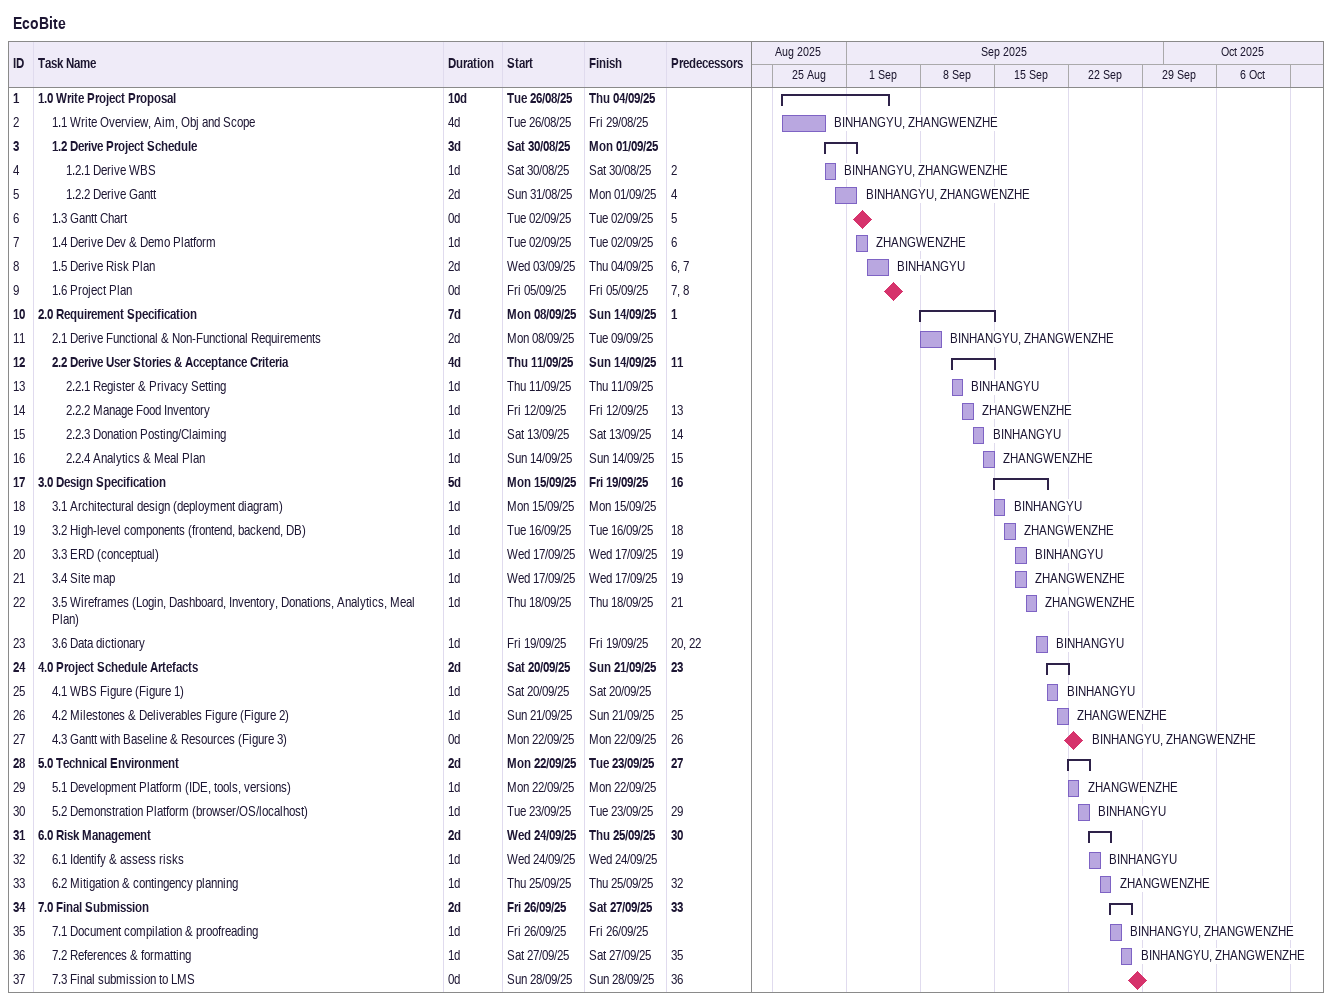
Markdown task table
EcoBite

| ID | Level | Task | Duration | Start | Finish | Predecessors | Resources |
|---|---|---|---|---|---|---|---|
| 1 | 1 | **1.0 Write Project Proposal** | 10d | 2025-08-26 | 2025-09-04 |  |  |
| 2 | 2 | 1.1 Write Overview, Aim, Obj and Scope | 4d | 2025-08-26 | 2025-08-29 |  | BINHANGYU, ZHANGWENZHE |
| 3 | 2 | **1.2 Derive Project Schedule** | 3d | 2025-08-30 | 2025-09-01 |  |  |
| 4 | 3 | 1.2.1 Derive WBS | 1d | 2025-08-30 | 2025-08-30 | 2 | BINHANGYU, ZHANGWENZHE |
| 5 | 3 | 1.2.2 Derive Gantt | 2d | 2025-08-31 | 2025-09-01 | 4 | BINHANGYU, ZHANGWENZHE |
| 6 | 2 | 1.3 Gantt Chart | 0d | 2025-09-02 | 2025-09-02 | 5 |  |
| 7 | 2 | 1.4 Derive Dev & Demo Platform | 1d | 2025-09-02 | 2025-09-02 | 6 | ZHANGWENZHE |
| 8 | 2 | 1.5 Derive Risk Plan | 2d | 2025-09-03 | 2025-09-04 | 6, 7 | BINHANGYU |
| 9 | 2 | 1.6 Project Plan | 0d | 2025-09-05 | 2025-09-05 | 7, 8 |  |
| 10 | 1 | **2.0 Requirement Specification** | 7d | 2025-09-08 | 2025-09-14 | 1 |  |
| 11 | 2 | 2.1 Derive Functional & Non-Functional Requirements | 2d | 2025-09-08 | 2025-09-09 |  | BINHANGYU, ZHANGWENZHE |
| 12 | 2 | **2.2 Derive User Stories & Acceptance Criteria** | 4d | 2025-09-11 | 2025-09-14 | 11 |  |
| 13 | 3 | 2.2.1 Register & Privacy Setting | 1d | 2025-09-11 | 2025-09-11 |  | BINHANGYU |
| 14 | 3 | 2.2.2 Manage Food Inventory | 1d | 2025-09-12 | 2025-09-12 | 13 | ZHANGWENZHE |
| 15 | 3 | 2.2.3 Donation Posting/Claiming | 1d | 2025-09-13 | 2025-09-13 | 14 | BINHANGYU |
| 16 | 3 | 2.2.4 Analytics & Meal Plan | 1d | 2025-09-14 | 2025-09-14 | 15 | ZHANGWENZHE |
| 17 | 1 | **3.0 Design Specification** | 5d | 2025-09-15 | 2025-09-19 | 16 |  |
| 18 | 2 | 3.1 Architectural design (deployment diagram) | 1d | 2025-09-15 | 2025-09-15 |  | BINHANGYU |
| 19 | 2 | 3.2 High-level components (frontend, backend, DB) | 1d | 2025-09-16 | 2025-09-16 | 18 | ZHANGWENZHE |
| 20 | 2 | 3.3 ERD (conceptual) | 1d | 2025-09-17 | 2025-09-17 | 19 | BINHANGYU |
| 21 | 2 | 3.4 Site map | 1d | 2025-09-17 | 2025-09-17 | 19 | ZHANGWENZHE |
| 22 | 2 | 3.5 Wireframes (Login, Dashboard, Inventory, Donations, Analytics, Meal Plan) | 1d | 2025-09-18 | 2025-09-18 | 21 | ZHANGWENZHE |
| 23 | 2 | 3.6 Data dictionary | 1d | 2025-09-19 | 2025-09-19 | 20, 22 | BINHANGYU |
| 24 | 1 | **4.0 Project Schedule Artefacts** | 2d | 2025-09-20 | 2025-09-21 | 23 |  |
| 25 | 2 | 4.1 WBS Figure (Figure 1) | 1d | 2025-09-20 | 2025-09-20 |  | BINHANGYU |
| 26 | 2 | 4.2 Milestones & Deliverables Figure (Figure 2) | 1d | 2025-09-21 | 2025-09-21 | 25 | ZHANGWENZHE |
| 27 | 2 | 4.3 Gantt with Baseline & Resources (Figure 3) | 0d | 2025-09-22 | 2025-09-22 | 26 | BINHANGYU, ZHANGWENZHE |
| 28 | 1 | **5.0 Technical Environment** | 2d | 2025-09-22 | 2025-09-23 | 27 |  |
| 29 | 2 | 5.1 Development Platform (IDE, tools, versions) | 1d | 2025-09-22 | 2025-09-22 |  | ZHANGWENZHE |
| 30 | 2 | 5.2 Demonstration Platform (browser/OS/localhost) | 1d | 2025-09-23 | 2025-09-23 | 29 | BINHANGYU |
| 31 | 1 | **6.0 Risk Management** | 2d | 2025-09-24 | 2025-09-25 | 30 |  |
| 32 | 2 | 6.1 Identify & assess risks | 1d | 2025-09-24 | 2025-09-24 |  | BINHANGYU |
| 33 | 2 | 6.2 Mitigation & contingency planning | 1d | 2025-09-25 | 2025-09-25 | 32 | ZHANGWENZHE |
| 34 | 1 | **7.0 Final Submission** | 2d | 2025-09-26 | 2025-09-27 | 33 |  |
| 35 | 2 | 7.1 Document compilation & proofreading | 1d | 2025-09-26 | 2025-09-26 |  | BINHANGYU, ZHANGWENZHE |
| 36 | 2 | 7.2 References & formatting | 1d | 2025-09-27 | 2025-09-27 | 35 | BINHANGYU, ZHANGWENZHE |
| 37 | 2 | 7.3 Final submission to LMS | 0d | 2025-09-28 | 2025-09-28 | 36 |  |
